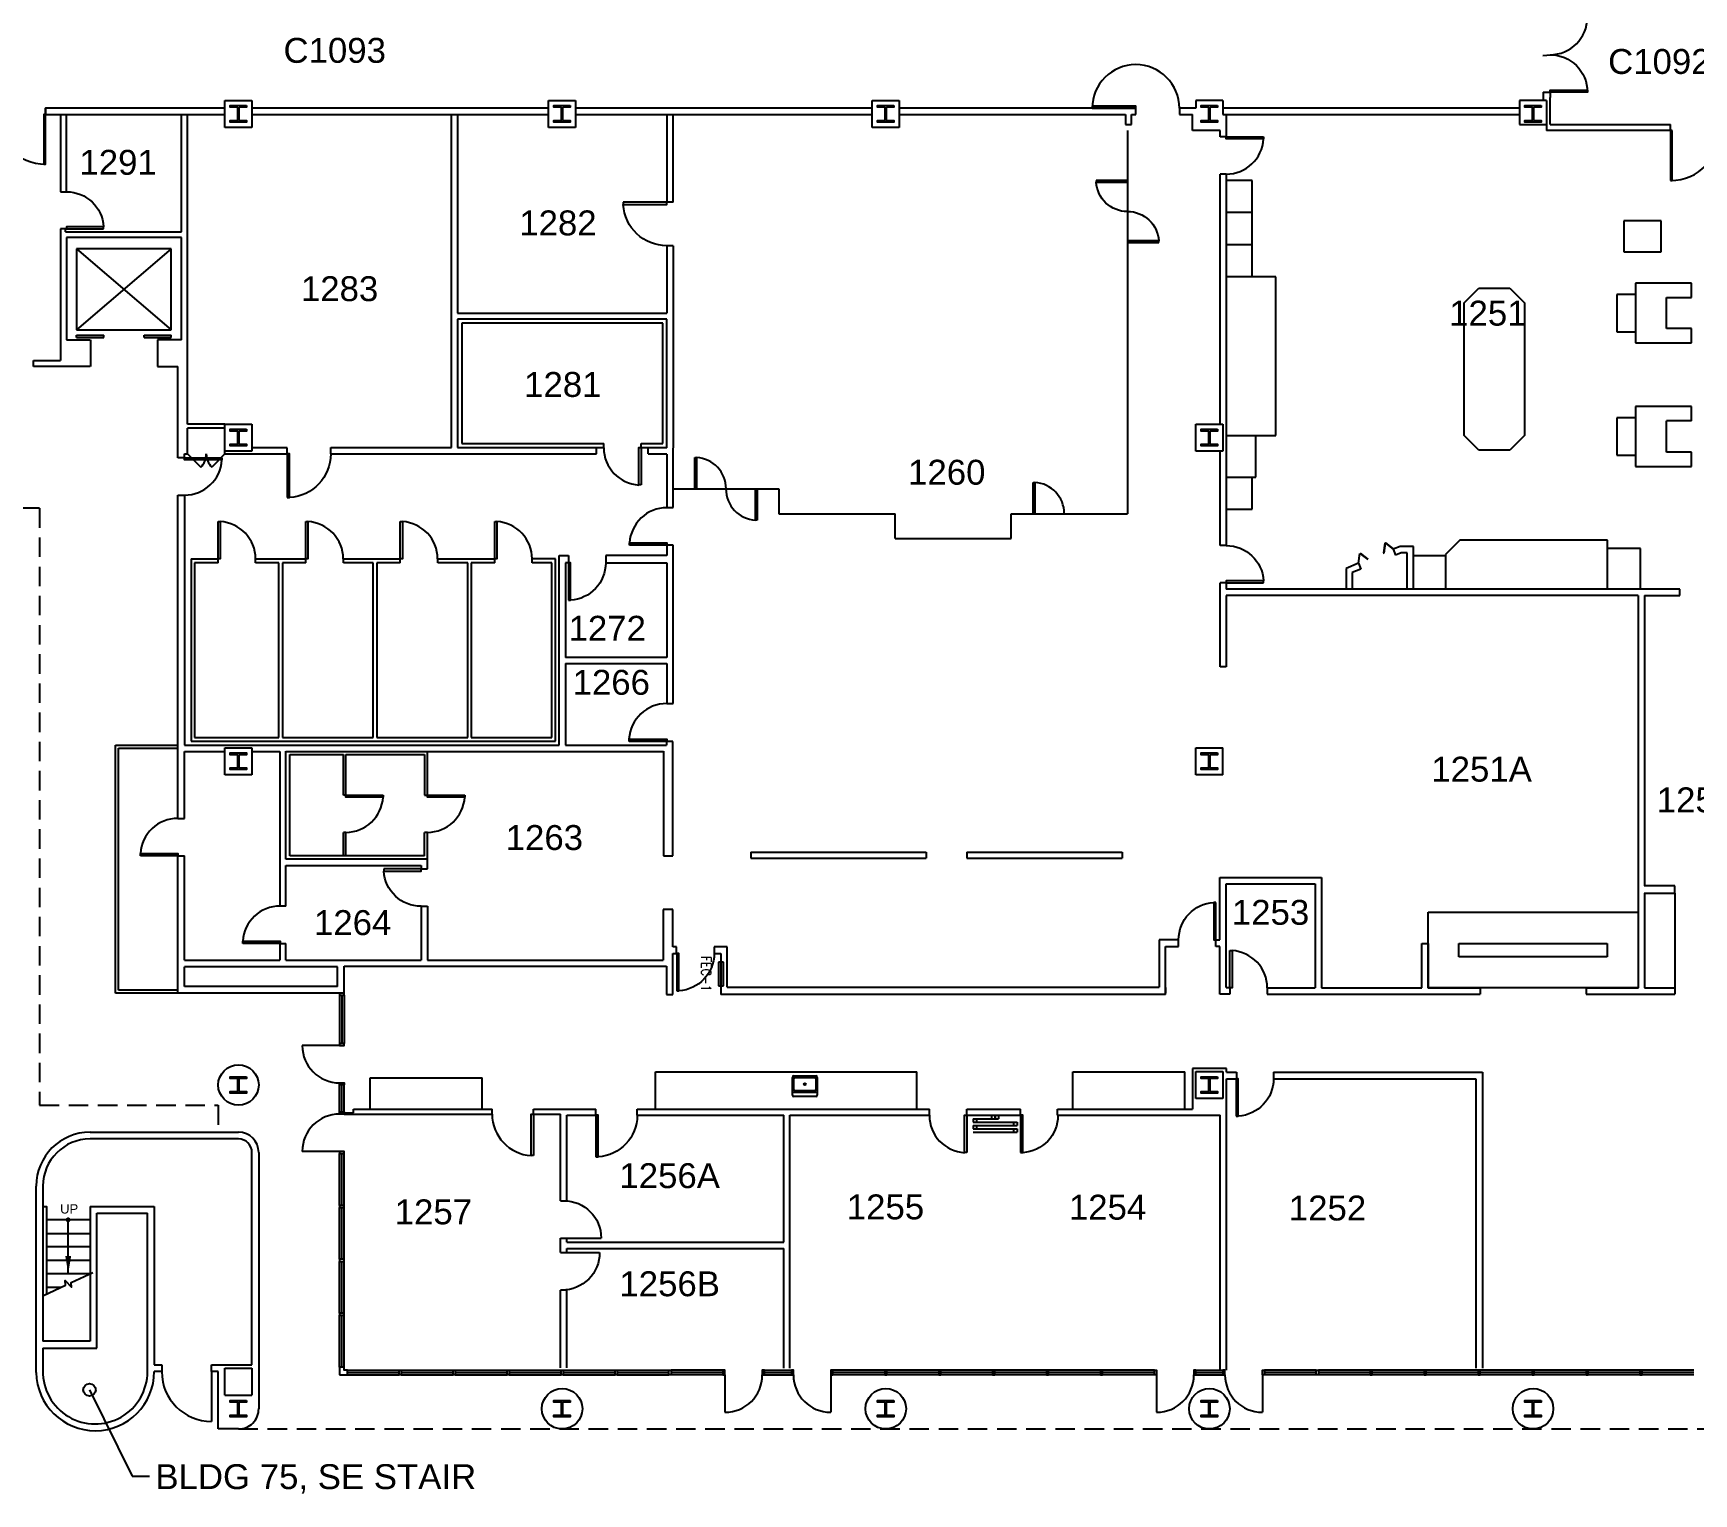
# Model space of a CAD drawing. Header units: inches. Extents: x 283 to 7662, y 1515 to 4754.
# Drawn here: x 4461 to 6062, y 1650 to 3058 of the extents above; entities that cross this region are included whole.
import ezdxf
from ezdxf.enums import TextEntityAlignment as Align

# ---------------------------------------------------------------- set-up
doc = ezdxf.new("R2010")
doc.units = ezdxf.units.IN
doc.header["$LTSCALE"] = 150
doc.header["$MEASUREMENT"] = 0
doc.linetypes.add('HIDDEN2', pattern=[0.1875, 0.125, -0.0625])
doc.layers.get('0').update_dxf_attribs({"linetype": 'CONTINUOUS'})
for name, color, linetype in [('A-ANNO-TEXT', 4, 'CONTINUOUS'), ('A-ANNO-TEXT-STAIR', 4, 'CONTINUOUS'), ('A-COLS', 5, 'CONTINUOUS'), ('A-DOOR', 2, 'CONTINUOUS'), ('A-FLOR-CASE', 3, 'CONTINUOUS'), ('A-FLOR-EVTR', 2, 'CONTINUOUS'), ('A-FLOR-HRAL', 1, 'CONTINUOUS'), ('A-FLOR-PFIX', 2, 'CONTINUOUS'), ('A-FLOR-STRS', 2, 'CONTINUOUS'), ('A-GLAZ', 2, 'CONTINUOUS'), ('A-GLAZ-SILL', 1, 'CONTINUOUS'), ('A-ROOF-OTLN', 2, 'HIDDEN2'), ('A-WALL-FULL', 6, 'CONTINUOUS'), ('A-WALL-SHED', 6, 'CONTINUOUS'), ('X-EQPM', 2, 'CONTINUOUS'), ('X-EQPM-PROT', 2, 'CONTINUOUS')]:
    doc.layers.add(name, color=color, linetype=linetype)
doc.styles.add('ARIAL', font='arial.ttf')
doc.styles.add('AT', font='ARCHTITL.shx', dxfattribs={"width": 0.9})
doc.styles.add('ROMANS', font='romans')
doc.styles.get("Standard").update_dxf_attribs({"font": 'SIMPLEX.shx', "height": 9})
doc.dimstyles.new('DIM-96', dxfattribs={"dimscale": 96, "dimtxt": 0.18, "dimasz": 0.18, "dimexe": 0.18, "dimexo": 0.0625, "dimgap": 0.09, "dimtad": 0, "dimtih": 1, "dimtoh": 1, "dimdec": 4, "dimzin": 0, "dimdsep": 46, "dimlunit": 4, "dimtxsty": 'Standard', "dimcen": 0.09, "dimadec": 0, "dimazin": 0, "dimtfac": 1, "dimtdec": 4, "dimtofl": 0, "dimtmove": 2, "dimatfit": 3, "dimfxl": 0, "dimtolj": 1, "dimtzin": 0, "dimarcsym": 0})
doc.dimstyles.new('DIM1-4', dxfattribs={"dimscale": 48, "dimtxt": 0.09375, "dimasz": 0.125, "dimexe": 0.125, "dimexo": 0.09375, "dimgap": 0, "dimtad": 1, "dimdec": 6, "dimzin": 7, "dimdsep": 46, "dimlunit": 4, "dimtxsty": 'AT', "dimblk": 'TICK', "dimblk1": 'ARROW', "dimblk2": 'ARROW', "dimsah": 1, "dimcen": 2.25, "dimdle": 1.5, "dimadec": 0, "dimazin": 0, "dimtfac": 1, "dimtdec": 6, "dimtix": 1, "dimtofl": 0, "dimtmove": 2, "dimatfit": 3, "dimldrblk": 'ARROW', "dimfxl": 0, "dimtolj": 1, "dimtzin": 3, "dimarcsym": 0})

# ---------------------------------------------------------------- blocks, each defined once
blk = doc.blocks.new('win-6mod')
at = {"layer": 'A-GLAZ'}
for p, q in [((-260, -2.25), (-310, -2.25)), ((-208, -2.25), (-258, -2.25)), ((-156, -2.25), (-206, -2.25)), ((-104, -2.25), (-154, -2.25)), ((-52, -2.25), (-102, -2.25)), ((0, -2.25), (-50, -2.25))]:
    blk.add_line(p, q, dxfattribs=at)
for points in [[(-310, -4.5), (-312, -4.5), (-312, 0), (-310, 0)], [(-258, -4.5), (-260, -4.5), (-260, 0), (-258, 0)], [(-206, -4.5), (-208, -4.5), (-208, 0), (-206, 0)], [(-154, -4.5), (-156, -4.5), (-156, 0), (-154, 0)], [(-102, -4.5), (-104, -4.5), (-104, 0), (-102, 0)], [(-50, -4.5), (-52, -4.5), (-52, 0), (-50, 0)]]:
    blk.add_lwpolyline(points, close=True, dxfattribs=at)
at = {"layer": 'A-GLAZ-SILL'}
for p, q in [((-260, 0), (-310, 0)), ((-208, 0), (-258, 0)), ((-156, 0), (-206, 0)), ((-104, 0), (-154, 0)), ((-52, 0), (-102, 0)), ((0, 0), (-50, 0)), ((-260, -4.5), (-310, -4.5)), ((-208, -4.5), (-258, -4.5)), ((-156, -4.5), (-206, -4.5)), ((-104, -4.5), (-154, -4.5)), ((-52, -4.5), (-102, -4.5)), ((0, -4.5), (-50, -4.5))]:
    blk.add_line(p, q, dxfattribs=at)
blk = doc.blocks.new('dr-30')
blk.add_lwpolyline([(0, 30.1), (1.6, 30.1), (1.6, 0), (0, 0)], close=True)
blk.add_arc((-0.1, 0), 30.2, 0.0689, 86.658)
blk = doc.blocks.new('24 SGLE SINK')
blk.add_line((-12.00001, -3.999996), (12, -3.999996))
for points in [[(-10.5, 0), (10.5, 0)], [(-12.00001, -18.499996), (-12.00001, -1.5)], [(-10.5, -17.499996), (-10.5, -6.499996)], [(-9.5, -5.499996), (9.5, -5.499996)], [(10.5, -6.499996), (10.5, -17.499996)], [(12, -1.5), (12, -18.499996)], [(10.5, -19.999996), (-10.5, -19.999996)], [(9.5, -18.499996), (-9.5, -18.499996)]]:
    blk.add_lwpolyline(points)
for radius in [1, 0.5]:
    blk.add_circle((0, -11.999996), radius)
for centre, radius, start, end in [((-10.5, -1.5), 1.5, 90, 180), ((10.5, -1.5), 1.5, 0, 90), ((-9.5, -6.499996), 1, 90, 180), ((9.5, -6.499996), 1, 0, 90), ((-10.5, -18.499996), 1.5, 180, 270), ((-9.5, -17.499996), 1, 180, 270), ((9.5, -17.499996), 1, 270, 0), ((10.5, -18.499996), 1.5, 270, 0)]:
    blk.add_arc(centre, radius, start, end)
blk = doc.blocks.new('3DOOR')
blk.add_lwpolyline([(0, 36), (2, 36), (2, 0), (0, 0)], close=True)
blk.add_arc((-0.1, 0), 36.1, 0.0689, 86.658)
blk = doc.blocks.new('TRA_FIRE_EXT_CAB')
blk.add_hatch(color=256).paths.add_polyline_path([(-0.25, -1.19), (0.25, -1.19), (0.25, 1.19), (-0.25, 1.19)])
for p, q in [((-0.25, 1.19), (-0.25, -1.19)), ((0.25, 1.19), (-0.25, 1.19)), ((0.25, -1.19), (0.25, 1.19)), ((-0.25, -1.19), (0.25, -1.19))]:
    blk.add_line(p, q)
at = {"color": 0, "linetype": 'ByBlock', "width": 0.8, "flags": 4}
blk.add_attdef('FIRE', text='', height=1, rotation=90, dxfattribs=at).set_placement((1.96, 0.01), align=Align.CENTER)
blk = doc.blocks.new('ARROW')
for p, q in [((0, 0), (-0.75, 0.13)), ((-0.75, 0.13), (-0.75, -0.13)), ((0, 0), (-0.75, 0.06)), ((0, 0), (-1.28, 0)), ((0, 0), (-0.75, -0.13)), ((0, 0), (-0.75, -0.06))]:
    blk.add_line(p, q)
blk = doc.blocks.new('TICK')
for p, q in [((0.99, 0), (-0.99, 0)), ((-0.22, -0.22), (0.22, 0.22))]:
    blk.add_line(p, q)

msp = doc.modelspace()

# ---------------------------------------------------------------- linework, layer by layer
at = {"layer": 'A-COLS'}
for p, q in [((4646, 2993), (4672, 2993)), ((4646, 2967), (4646, 2993)), ((4672, 2993), (4672, 2967)), ((4958, 2993), (4984, 2993)), ((4958, 2967), (4958, 2993)), ((4984, 2993), (4984, 2967)), ((5270, 2993), (5296, 2993)), ((5270, 2967), (5270, 2993)), ((5296, 2993), (5296, 2967)), ((5894, 2993), (5894, 2969.9)), ((5920, 2993), (5894, 2993)), ((5920, 2993), (5920, 2969.9)), ((4672, 2967), (4646, 2967)), ((4984, 2967), (4958, 2967)), ((5296, 2967), (5270, 2967)), ((5894, 2969.9), (5920, 2969.9)), ((4646, 2655), (4646, 2681)), ((4646, 2681), (4672, 2681)), ((4672, 2681), (4672, 2655)), ((5582, 2681), (5608, 2681)), ((5582, 2655), (5582, 2681)), ((5608, 2681), (5608, 2655)), ((4672, 2655), (4646, 2655)), ((5608, 2655), (5582, 2655)), ((4646, 2369), (4672, 2369)), ((4646, 2343), (4646, 2369)), ((4672, 2369), (4672, 2343)), ((5582, 2369), (5608, 2369)), ((5582, 2343), (5582, 2369)), ((5608, 2343), (5608, 2369)), ((4672, 2343), (4646, 2343)), ((5608, 2343), (5582, 2343)), ((5582, 2057), (5608, 2057)), ((5582, 2031), (5582, 2057)), ((5608, 2057), (5608, 2031)), ((5608, 2031), (5582, 2031)), ((4646, 1745), (4646, 1771)), ((4646, 1771), (4672, 1771)), ((4672, 1771), (4672, 1745)), ((4646, 1745), (4672, 1745))]:
    msp.add_line(p, q, dxfattribs=at)
for points in [[(4666.9, 2988), (4666.9, 2986.3), (4660.2, 2986.3, 0.414214), (4659.5, 2985.6), (4659.5, 2974.4, 0.414214), (4660.2, 2973.7), (4666.9, 2973.7), (4666.9, 2972), (4651.1, 2972), (4651.1, 2973.7), (4657.8, 2973.7, 0.414214), (4658.5, 2974.4), (4658.5, 2985.6, 0.414214), (4657.8, 2986.3), (4651.1, 2986.3), (4651.1, 2988)], [(4978.9, 2988), (4978.9, 2986.3), (4972.2, 2986.3, 0.414214), (4971.5, 2985.6), (4971.5, 2974.4, 0.414214), (4972.2, 2973.7), (4978.9, 2973.7), (4978.9, 2972), (4963.1, 2972), (4963.1, 2973.7), (4969.8, 2973.7, 0.414214), (4970.5, 2974.4), (4970.5, 2985.6, 0.414214), (4969.8, 2986.3), (4963.1, 2986.3), (4963.1, 2988)], [(5290.9, 2988), (5290.9, 2986.3), (5284.2, 2986.3, 0.414214), (5283.5, 2985.6), (5283.5, 2974.4, 0.414214), (5284.2, 2973.7), (5290.9, 2973.7), (5290.9, 2972), (5275.1, 2972), (5275.1, 2973.7), (5281.8, 2973.7, 0.414214), (5282.5, 2974.4), (5282.5, 2985.6, 0.414214), (5281.8, 2986.3), (5275.1, 2986.3), (5275.1, 2988)], [(5602.9, 2988), (5602.9, 2986.3), (5596.2, 2986.3, 0.414214), (5595.5, 2985.6), (5595.5, 2974.4, 0.414214), (5596.2, 2973.7), (5602.9, 2973.7), (5602.9, 2972), (5587.1, 2972), (5587.1, 2973.7), (5593.8, 2973.7, 0.414214), (5594.5, 2974.4), (5594.5, 2985.6, 0.414214), (5593.8, 2986.3), (5587.1, 2986.3), (5587.1, 2988)], [(5914.9, 2988), (5914.9, 2986.3), (5908.2, 2986.3, 0.414214), (5907.5, 2985.6), (5907.5, 2974.4, 0.414214), (5908.2, 2973.7), (5914.9, 2973.7), (5914.9, 2972), (5899.1, 2972), (5899.1, 2973.7), (5905.8, 2973.7, 0.414214), (5906.5, 2974.4), (5906.5, 2985.6, 0.414214), (5905.8, 2986.3), (5899.1, 2986.3), (5899.1, 2988)], [(4666.9, 2676), (4666.9, 2674.3), (4660.2, 2674.3, 0.414214), (4659.5, 2673.6), (4659.5, 2662.4, 0.414214), (4660.2, 2661.7), (4666.9, 2661.7), (4666.9, 2660), (4651.1, 2660), (4651.1, 2661.7), (4657.8, 2661.7, 0.414214), (4658.5, 2662.4), (4658.5, 2673.6, 0.414214), (4657.8, 2674.3), (4651.1, 2674.3), (4651.1, 2676)], [(5602.9, 2676), (5602.9, 2674.3), (5596.2, 2674.3, 0.414214), (5595.5, 2673.6), (5595.5, 2662.4, 0.414214), (5596.2, 2661.7), (5602.9, 2661.7), (5602.9, 2660), (5587.1, 2660), (5587.1, 2661.7), (5593.8, 2661.7, 0.414214), (5594.5, 2662.4), (5594.5, 2673.6, 0.414214), (5593.8, 2674.3), (5587.1, 2674.3), (5587.1, 2676)], [(5602.9, 2364), (5602.9, 2362.3), (5596.2, 2362.3, 0.414214), (5595.5, 2361.6), (5595.5, 2350.4, 0.414214), (5596.2, 2349.7), (5602.9, 2349.7), (5602.9, 2348), (5587.1, 2348), (5587.1, 2349.7), (5593.8, 2349.7, 0.414214), (5594.5, 2350.4), (5594.5, 2361.6, 0.414214), (5593.8, 2362.3), (5587.1, 2362.3), (5587.1, 2364)], [(4666.9, 2052), (4666.9, 2050.3), (4660.2, 2050.3, 0.414214), (4659.5, 2049.6), (4659.5, 2038.4, 0.414214), (4660.2, 2037.7), (4666.9, 2037.7), (4666.9, 2036), (4651.1, 2036), (4651.1, 2037.7), (4657.8, 2037.7, 0.414214), (4658.5, 2038.4), (4658.5, 2049.6, 0.414214), (4657.8, 2050.3), (4651.1, 2050.3), (4651.1, 2052)], [(5602.9, 2052), (5602.9, 2050.3), (5596.2, 2050.3, 0.414214), (5595.5, 2049.6), (5595.5, 2038.4, 0.414214), (5596.2, 2037.7), (5602.9, 2037.7), (5602.9, 2036), (5587.1, 2036), (5587.1, 2037.7), (5593.8, 2037.7, 0.414214), (5594.5, 2038.4), (5594.5, 2049.6, 0.414214), (5593.8, 2050.3), (5587.1, 2050.3), (5587.1, 2052)], [(4666.9, 1740), (4666.9, 1738.3), (4660.2, 1738.3, 0.414214), (4659.5, 1737.6), (4659.5, 1726.4, 0.414214), (4660.2, 1725.7), (4666.9, 1725.7), (4666.9, 1724), (4651.1, 1724), (4651.1, 1725.7), (4657.8, 1725.7, 0.414214), (4658.5, 1726.4), (4658.5, 1737.6, 0.414214), (4657.8, 1738.3), (4651.1, 1738.3), (4651.1, 1740)], [(4978.9, 1740), (4978.9, 1738.3), (4972.2, 1738.3, 0.414214), (4971.5, 1737.6), (4971.5, 1726.4, 0.414214), (4972.2, 1725.7), (4978.9, 1725.7), (4978.9, 1724), (4963.1, 1724), (4963.1, 1725.7), (4969.8, 1725.7, 0.414214), (4970.5, 1726.4), (4970.5, 1737.6, 0.414214), (4969.8, 1738.3), (4963.1, 1738.3), (4963.1, 1740)], [(5290.9, 1740), (5290.9, 1738.3), (5284.2, 1738.3, 0.414214), (5283.5, 1737.6), (5283.5, 1726.4, 0.414214), (5284.2, 1725.7), (5290.9, 1725.7), (5290.9, 1724), (5275.1, 1724), (5275.1, 1725.7), (5281.8, 1725.7, 0.414214), (5282.5, 1726.4), (5282.5, 1737.6, 0.414214), (5281.8, 1738.3), (5275.1, 1738.3), (5275.1, 1740)], [(5602.9, 1740), (5602.9, 1738.3), (5596.2, 1738.3, 0.414214), (5595.5, 1737.6), (5595.5, 1726.4, 0.414214), (5596.2, 1725.7), (5602.9, 1725.7), (5602.9, 1724), (5587.1, 1724), (5587.1, 1725.7), (5593.8, 1725.7, 0.414214), (5594.5, 1726.4), (5594.5, 1737.6, 0.414214), (5593.8, 1738.3), (5587.1, 1738.3), (5587.1, 1740)], [(5914.9, 1740), (5914.9, 1738.3), (5908.2, 1738.3, 0.414214), (5907.5, 1737.6), (5907.5, 1726.4, 0.414214), (5908.2, 1725.7), (5914.9, 1725.7), (5914.9, 1724), (5899.1, 1724), (5899.1, 1725.7), (5905.8, 1725.7, 0.414214), (5906.5, 1726.4), (5906.5, 1737.6, 0.414214), (5905.8, 1738.3), (5899.1, 1738.3), (5899.1, 1740)]]:
    msp.add_lwpolyline(points, format="xyb", close=True, dxfattribs=at)
for points in [[(4657.8, 2362.3), (4651.1, 2362.3), (4651.1, 2364), (4666.9, 2364), (4666.9, 2362.3), (4660.2, 2362.3, 0.414214), (4659.5, 2361.6), (4659.5, 2350.4, 0.414214), (4660.2, 2349.7), (4666.9, 2349.7), (4666.9, 2348), (4651.1, 2348), (4651.1, 2349.7), (4657.8, 2349.7, 0.414214), (4658.5, 2350.4), (4658.5, 2361.6)], [(4658.5, 2361.6, 0.414214), (4657.8, 2362.3)]]:
    msp.add_lwpolyline(points, format="xyb", dxfattribs=at)
for centre in [(4659, 2044), (4971, 1732), (5283, 1732), (5595, 1732), (5907, 1732)]:
    msp.add_circle(centre, 19.5, dxfattribs=at)
at = {"layer": 'A-DOOR'}
for p, q in [((5916.5, 3036.4), (5924, 3036.8)), ((6039.6, 2963.9), (6039.6, 2915.9)), ((6041, 2963.9), (6039.6, 2963.9)), ((6041, 2915.9), (6041, 2963.9)), ((6039.6, 2915.9), (6041, 2915.9)), ((4503, 2766.7), (4529.1, 2766.7)), ((4503, 2764.4), (4503, 2766.7)), ((4503, 2764.4), (4529.1, 2764.4)), ((4529.1, 2764.4), (4529.1, 2766.7)), ((4568, 2764.4), (4568, 2766.7)), ((4568, 2766.7), (4594, 2766.7)), ((4568, 2764.4), (4594, 2764.4)), ((4594, 2764.4), (4594, 2766.7)), ((4610, 2652.3), (4622.7, 2639.6)), ((4646, 2652.3), (4633.3, 2639.6)), ((5764.1, 2566.3), (5762.8, 2556.8)), ((5763.3, 2556.7), (5764.6, 2566.2)), ((5764.6, 2566.2), (5764.1, 2566.3)), ((5765, 2566.6), (5764.6, 2566.2)), ((5764.6, 2566.2), (5772.2, 2560.3)), ((5772.5, 2560.7), (5765, 2566.6)), ((5739.6, 2556.4), (5738.3, 2546.9)), ((5738.3, 2546.9), (5738.8, 2546.8)), ((5738.8, 2546.8), (5740.1, 2556.3)), ((5740.1, 2556.3), (5747.7, 2550.4)), ((5748, 2550.8), (5740.5, 2556.7)), ((5762.8, 2556.8), (5763.3, 2556.7)), ((5772.2, 2560.3), (5772.5, 2560.7)), ((4756.5, 2082), (4720.5, 2082)), ((5367.2, 2011.5), (5391.6, 2011.5)), ((5367.2, 2011.5), (5367.2, 2008.3)), ((5367.2, 2008.3), (5409.6, 2008.3)), ((5367.2, 2005), (5409.6, 2005)), ((5367.2, 2005), (5367.2, 2001.8)), ((5367.2, 2001.8), (5409.6, 2001.8)), ((5370.6, 2011.5), (5370.6, 2008.3)), ((5370.6, 2005), (5370.6, 2001.8)), ((5385, 2014.8), (5385, 2011.5)), ((5388, 2014.8), (5388, 2011.5)), ((5388.6, 2014.8), (5388.6, 2011.5)), ((5391.6, 2014.8), (5391.6, 2011.5)), ((5406.2, 2008.3), (5406.2, 2005)), ((5406.2, 2001.8), (5406.2, 1998.5)), ((5409.6, 2008.3), (5409.6, 2005)), ((5409.6, 2001.8), (5409.6, 1998.5)), ((5367.2, 1998.5), (5409.6, 1998.5)), ((4756.5, 1980), (4720.5, 1980)), ((4972.6, 1896.4), (5008.6, 1896.4)), ((4971.1, 1882.4), (5007.1, 1882.4)), ((4633, 1767.7), (4633, 1719.8)), ((5128, 1764.5), (5128, 1728.5)), ((5230, 1764.5), (5230, 1728.5)), ((5544, 1764.5), (5544, 1728.5)), ((5646, 1764.5), (5646, 1728.5))]:
    msp.add_line(p, q, dxfattribs=at)
for points in [[(5923.3, 3001), (5923.3, 3002.8), (5959.3, 3002.8), (5959.3, 3001)], [(4473, 2979.5), (4471.3, 2979.5), (4471.3, 2931.5), (4473, 2931.5)], [(4473, 2985.5), (4473, 2985.5), (4473, 2979.5), (4473, 2979.5)], [(5524, 2985.5), (5524, 2987.3), (5482, 2987.3), (5482, 2985.5)]]:
    msp.add_lwpolyline(points, close=True, dxfattribs=at)
for centre, radius, start, end in [((5923.3, 3073), 36, 270, 0), ((5524, 2985.5), 42, 0, 180), ((4473, 2979.5), 48, 180, 270), ((6039.6, 2963.9), 48, 270, 0), ((4609.9, 2652.3), 18.1, 315.1663, 0.0701), ((4646.1, 2652.3), 18.1, 179.9299, 224.8337), ((4756.5, 2082), 36, 180, 270), ((4756.5, 1980), 36, 90, 180), ((5128, 1764.5), 36, 270, 0), ((5230, 1764.5), 36, 180, 270), ((5544, 1764.5), 36, 270, 0), ((5646, 1764.5), 36, 180, 270)]:
    msp.add_arc(centre, radius, start, end, dxfattribs=at)
at = {"layer": 'A-DOOR', "extrusion": (0, 0, -1)}
msp.add_arc((-5923.3, 3001), 36, 90, 180, dxfattribs=at)
for centre, start_param, end_param in [((4972.6, 1896.4), 0.785398, 2.356194), ((4971.1, 1882.4), 2.356194, 3.926991)]:
    msp.add_ellipse(centre, major_axis=(-25.5, 25.5), ratio=1, start_param=start_param, end_param=end_param, dxfattribs=at)
at = {"layer": 'A-DOOR'}
msp.add_ellipse((4633, 1767.7), major_axis=(-33.9, 33.9), ratio=1, start_param=0.785398, end_param=2.356194, dxfattribs=at)
at = {"layer": 'A-FLOR-CASE'}
for p, q in [((5636.1, 2915.9), (5611.1, 2915.9)), ((5636.1, 2822.9), (5636.1, 2915.9)), ((5636.1, 2884.9), (5611.1, 2884.9)), ((6030.6, 2876.9), (5994.6, 2876.9)), ((5994.6, 2876.9), (5994.6, 2846.9)), ((6030.6, 2846.9), (6030.6, 2876.9)), ((5636.1, 2853.9), (5611.1, 2853.9)), ((5994.6, 2846.9), (6030.6, 2846.9)), ((5659.1, 2822.9), (5611.1, 2822.9)), ((5659.1, 2669.9), (5659.1, 2822.9)), ((5840.7, 2797.9), (5854.6, 2811.9)), ((5854.6, 2811.9), (5884.6, 2811.9)), ((5884.6, 2811.9), (5898.6, 2798)), ((5987.6, 2805.9), (5987.6, 2769.9)), ((6005.6, 2805.9), (5987.6, 2805.9)), ((6059.6, 2816.9), (6005.6, 2816.9)), ((6005.6, 2816.9), (6005.6, 2759.2)), ((6035.6, 2773), (6035.7, 2803)), ((6035.7, 2803), (6059.6, 2803)), ((6059.6, 2803), (6059.6, 2816.9)), ((5840.7, 2669.9), (5840.7, 2797.9)), ((5898.6, 2798), (5898.6, 2670)), ((5987.6, 2769.9), (6005.6, 2769.9)), ((6059.6, 2773), (6035.6, 2773)), ((6059.6, 2759.2), (6059.6, 2773)), ((6005.6, 2759.2), (6059.6, 2759.2)), ((6059.6, 2697.9), (6005.6, 2697.9)), ((6005.6, 2697.9), (6005.6, 2640.2)), ((6059.6, 2684), (6059.6, 2697.9)), ((5987.6, 2686.9), (5987.6, 2650.9)), ((6005.6, 2686.9), (5987.6, 2686.9)), ((6035.6, 2654), (6035.7, 2684)), ((6059.6, 2684), (6035.7, 2684)), ((5611.1, 2669.9), (5659.1, 2669.9)), ((5639.6, 2629.9), (5639.6, 2669.9)), ((5854.6, 2656), (5840.7, 2669.9)), ((5898.6, 2670), (5884.6, 2656)), ((5884.6, 2656), (5854.6, 2656)), ((5987.6, 2650.9), (6005.6, 2650.9)), ((6059.6, 2654), (6035.6, 2654)), ((6059.6, 2640.2), (6059.6, 2654)), ((5611.1, 2629.9), (5639.6, 2629.9)), ((5636.1, 2598.9), (5636.1, 2629.9)), ((6005.6, 2640.2), (6059.6, 2640.2)), ((5611.1, 2598.9), (5636.1, 2598.9)), ((5836.5, 2569.2), (5822.6, 2555.3)), ((5978.6, 2569.2), (5836.5, 2569.2)), ((5978.6, 2522.3), (5978.6, 2569.2)), ((5822.6, 2553.9), (5791.6, 2553.9)), ((5822.6, 2555.3), (5822.6, 2522.3)), ((6010.6, 2561.2), (5978.6, 2561.2)), ((6010.6, 2521.9), (6010.6, 2561.2)), ((6043.5, 2228.9), (6043.5, 2137.5)), ((4786, 2020.8), (4786, 2050.8)), ((4786, 2050.8), (4894, 2050.8)), ((4894, 2020.8), (4894, 2050.8)), ((5061, 2020.8), (5061, 2056.8)), ((5061, 2056.8), (5313, 2056.8)), ((5313, 2020.8), (5313, 2056.8)), ((5463.3, 2056.8), (5571.3, 2056.8)), ((5463.3, 2020.8), (5463.3, 2056.8)), ((5571.3, 2020.8), (5571.3, 2056.8))]:
    msp.add_line(p, q, dxfattribs=at)
at = {"layer": 'A-FLOR-EVTR'}
for p, q in [((4503, 2850), (4503, 2772)), ((4594, 2850), (4503, 2850)), ((4503, 2850), (4594, 2772)), ((4594, 2850), (4503, 2772)), ((4594, 2772), (4594, 2850)), ((4503, 2772), (4594, 2772))]:
    msp.add_line(p, q, dxfattribs=at)
at = {"layer": 'A-FLOR-HRAL'}
msp.add_lwpolyline([(4470.5, 1927), (4473.8, 1927), (4473.8, 1842.5)], dxfattribs=at)
at = {"layer": 'A-FLOR-STRS'}
for p, q in [((4516, 1914), (4473.8, 1914)), ((4473.8, 1901), (4516, 1901)), ((4516, 1888), (4473.8, 1888)), ((4473.8, 1875), (4516, 1875)), ((4516, 1862), (4473.8, 1862)), ((4473.8, 1849), (4487.8, 1849))]:
    msp.add_line(p, q, dxfattribs=at)
msp.add_lwpolyline([(4471, 1841.2), (4492.2, 1851), (4491.8, 1855.4), (4498, 1849.1), (4497.6, 1853.5), (4518.7, 1863.3)], dxfattribs=at)
msp.add_circle((4494.9, 1914), 1.5, dxfattribs=at)
at = {"layer": 'A-GLAZ'}
for p, q in [((4758.8, 2130.5), (4758.8, 2084)), ((4758.8, 2018), (4758.8, 2044)), ((4758.8, 1928), (4758.8, 1978)), ((4758.8, 1876), (4758.8, 1926)), ((4758.8, 1824), (4758.8, 1874)), ((4758.8, 1772), (4758.8, 1822)), ((5126, 1766.8), (5076, 1766.8)), ((5166, 1766.8), (5192, 1766.8)), ((5582, 1766.8), (5608, 1766.8)), ((5698, 1766.8), (5648, 1766.8)), ((5750, 1766.8), (5700, 1766.8))]:
    msp.add_line(p, q, dxfattribs=at)
for points in [[(4756.5, 2132.5), (4756.5, 2130.5), (4761, 2130.5), (4761, 2132.5)], [(4756.5, 2084), (4756.5, 2082), (4761, 2082), (4761, 2084)], [(4756.5, 2044), (4756.5, 2046), (4761, 2046), (4761, 2044)], [(4756.5, 2016), (4756.5, 2018), (4761, 2018), (4761, 2016)], [(4761, 1978), (4761, 1980), (4756.5, 1980), (4756.5, 1978)], [(4761, 1926), (4761, 1928), (4756.5, 1928), (4756.5, 1926)], [(4761, 1874), (4761, 1876), (4756.5, 1876), (4756.5, 1874)], [(4761, 1822), (4761, 1824), (4756.5, 1824), (4756.5, 1822)], [(4756.5, 1764.5), (4764, 1764.5), (4764, 1769), (4761, 1769), (4761, 1772), (4756.5, 1772)], [(5126, 1764.5), (5128, 1764.5), (5128, 1769), (5126, 1769)], [(5164, 1764.5), (5166, 1764.5), (5166, 1769), (5164, 1769)], [(5192, 1764.5), (5194, 1764.5), (5194, 1769), (5192, 1769)], [(5544, 1764.5), (5542, 1764.5), (5542, 1769), (5544, 1769)], [(5580, 1764.5), (5582, 1764.5), (5582, 1769), (5580, 1769)], [(5608, 1764.5), (5610, 1764.5), (5610, 1769), (5608, 1769)], [(5648, 1764.5), (5646, 1764.5), (5646, 1769), (5648, 1769)], [(5700, 1764.5), (5698, 1764.5), (5698, 1769), (5700, 1769)]]:
    msp.add_lwpolyline(points, close=True, dxfattribs=at)
at = {"layer": 'A-GLAZ-SILL'}
for p, q in [((4756.5, 2130.5), (4756.5, 2084)), ((4761, 2130.5), (4761, 2084)), ((4756.5, 2018), (4756.5, 2044)), ((4761, 2018), (4761, 2044)), ((4756.5, 1928), (4756.5, 1978)), ((4761, 1928), (4761, 1978)), ((4756.5, 1876), (4756.5, 1926)), ((4761, 1876), (4761, 1926)), ((4756.5, 1824), (4756.5, 1874)), ((4761, 1824), (4761, 1874)), ((4756.5, 1772), (4756.5, 1822)), ((4761, 1772), (4761, 1822)), ((5126, 1769), (5076, 1769)), ((5126, 1764.5), (5076, 1764.5)), ((5166, 1769), (5192, 1769)), ((5166, 1764.5), (5192, 1764.5)), ((5582, 1769), (5608, 1769)), ((5582, 1764.5), (5608, 1764.5)), ((5698, 1769), (5648, 1769)), ((5698, 1764.5), (5648, 1764.5)), ((5750, 1769), (5700, 1769)), ((5750, 1764.5), (5700, 1764.5))]:
    msp.add_line(p, q, dxfattribs=at)
at = {"layer": 'A-ROOF-OTLN'}
for p, q in [((4467.3, 2599.8), (3706.8, 2599.8)), ((4467.3, 2599.8), (4467.3, 2024.5)), ((4467.3, 2024.5), (4639.5, 2024.5)), ((4639.5, 2024.5), (4639.5, 1998.5)), ((4659, 1712.5), (7467, 1712.5))]:
    msp.add_line(p, q, dxfattribs=at)
at = {"layer": 'A-WALL-FULL'}
for p, q in [((5916.6, 3001), (5916.6, 2993)), ((5916.6, 3001), (5923.3, 3001)), ((5923.3, 3001), (5923.3, 2995.8)), ((5923.5, 2969.9), (5923.5, 2995.8)), ((4473, 2985.5), (4473, 2979.5)), ((4646, 2985.5), (4473, 2985.5)), ((4473, 2979.5), (4646, 2979.5)), ((4487.3, 2979.5), (4487.3, 2904.9)), ((4493.3, 2904.9), (4493.3, 2979.5)), ((4604, 2866.4), (4604, 2979.5)), ((4610, 2681), (4610, 2979.5)), ((4958, 2985.5), (4672, 2985.5)), ((4672, 2979.5), (4958, 2979.5)), ((4864.3, 2658.3), (4864.3, 2979.5)), ((4870.3, 2979.5), (4870.3, 2787.9)), ((5270, 2985.5), (4984, 2985.5)), ((4984, 2979.5), (5270, 2979.5)), ((5072, 2979.5), (5072, 2894.9)), ((5078, 2894.9), (5078, 2979.5)), ((5524, 2985.5), (5296, 2985.5)), ((5296, 2979.5), (5514, 2979.5)), ((5514, 2979.5), (5514, 2969.9)), ((5520, 2979.5), (5524, 2979.5)), ((5520, 2969.9), (5520, 2979.5)), ((5524, 2979.5), (5524, 2985.5)), ((5566.1, 2985.5), (5566.1, 2979.5)), ((5582, 2985.5), (5566.1, 2985.5)), ((5566.1, 2979.5), (5578.7, 2979.5)), ((5578.7, 2963.9), (5578.7, 2979.5)), ((5582, 2993), (5582, 2985.5)), ((5608, 2993), (5582, 2993)), ((5608, 2993), (5608, 2979.5)), ((5894, 2985.5), (5608, 2985.5)), ((5608, 2979.5), (5894, 2979.5)), ((5611.1, 2979.5), (5611.1, 2957.9)), ((5514, 2969.9), (5520, 2969.9)), ((5605.2, 2963.9), (5578.7, 2963.9)), ((5605.2, 2957.9), (5605.2, 2963.9)), ((5920, 2969.9), (5920, 2963.9)), ((6039.6, 2963.9), (5920, 2963.9)), ((5923.5, 2969.9), (6039.6, 2969.9)), ((6039.6, 2963.9), (6039.6, 2969.9)), ((5611.1, 2957.9), (5605.2, 2957.9)), ((5605.2, 2681), (5605.2, 2921.9)), ((5611.1, 2921.9), (5605.2, 2921.9)), ((5611.1, 2921.9), (5611.1, 2563.9)), ((4487.3, 2904.9), (4493.3, 2904.9)), ((5078, 2894.9), (5072, 2894.9)), ((4492.3, 2869.2), (4487.3, 2869.2)), ((4487.3, 2869.2), (4487.3, 2742.2)), ((4492.3, 2866.4), (4492.3, 2869.2)), ((4492.3, 2866.4), (4604.2, 2866.4)), ((4493.3, 2860.7), (4493.3, 2762.2)), ((4604.2, 2860.7), (4493.3, 2860.7)), ((4604, 2762.2), (4604, 2860.7)), ((5078, 2852.9), (5072, 2852.9)), ((5072, 2852.9), (5072, 2787.9)), ((5078, 2852.9), (5078, 2658)), ((4870.3, 2787.9), (5072, 2787.9)), ((5072, 2782.2), (4870.3, 2782.2)), ((4870.3, 2782.2), (4870.3, 2658.3)), ((4874.3, 2778.2), (4874.3, 2662.3)), ((5068, 2778.2), (4874.3, 2778.2)), ((5068, 2662.3), (5068, 2778.2)), ((5072, 2658), (5072, 2782.2)), ((4493.3, 2762.2), (4516, 2762.2)), ((4516.3, 2762.2), (4516.3, 2736.5)), ((4581, 2762.2), (4581, 2736.5)), ((4604.2, 2762.2), (4581, 2762.2)), ((4461.4, 2736.5), (4461.4, 2742.2)), ((4461.4, 2742.2), (4487.3, 2742.2)), ((4516, 2736.5), (4461.4, 2736.5)), ((4581, 2736.5), (4600.5, 2736.5)), ((4600.5, 2648.5), (4600.5, 2736.5)), ((4646, 2681), (4610, 2681)), ((4610, 2652.3), (4610, 2677)), ((4646, 2677), (4610, 2677)), ((4706, 2658), (4672, 2658)), ((4706, 2652.3), (4706, 2658)), ((4748, 2658.3), (4864.3, 2658.3)), ((4748, 2652.3), (4748, 2658.3)), ((4870.3, 2658.3), (5011.1, 2658.3)), ((4874.3, 2662.3), (5011.1, 2662.3)), ((5004, 2652.3), (5004, 2658.3)), ((5011.1, 2658.3), (5011.1, 2662.3)), ((5047.1, 2662.3), (5068, 2662.3)), ((5047.1, 2658.3), (5047.1, 2662.3)), ((5047.1, 2658.3), (5072, 2658.3)), ((5054, 2652.3), (5054, 2658.3)), ((5078, 2600.6), (5078, 2657.7)), ((4607, 2648.5), (4600.5, 2648.5)), ((4607, 2652.3), (4610, 2652.3)), ((4607, 2648.5), (4607, 2652.3)), ((4646, 2652.3), (4646, 2655)), ((4646, 2652.3), (4706, 2652.3)), ((4748, 2652.3), (5004, 2652.3)), ((5054, 2652.3), (5072, 2652.3)), ((5072, 2652), (5072, 2600.6)), ((5605.2, 2563.9), (5605.2, 2655)), ((4600.5, 2612.5), (4607, 2612.5)), ((4600.5, 2301), (4600.5, 2612.5)), ((4607, 2612.5), (4607, 2371.5)), ((5072, 2600.6), (5078, 2600.6)), ((5072, 2564.4), (5072, 2554.4)), ((5078, 2564.4), (5072, 2564.4)), ((5078, 2411.7), (5078, 2564.4)), ((5611.1, 2563.9), (5605.2, 2563.9)), ((5778.7, 2562.9), (5772.2, 2560.3)), ((5791.6, 2562.9), (5778.7, 2562.9)), ((5791.6, 2521.9), (5791.6, 2562.9)), ((4968.1, 2554.4), (4977.1, 2554.4)), ((4968.1, 2371.5), (4968.1, 2554.4)), ((4974.1, 2547.3), (4974.1, 2456)), ((4977.1, 2547.3), (4974.1, 2547.3)), ((4977.1, 2554.4), (4977.1, 2547.3)), ((5013, 2554.4), (5013, 2547.3)), ((5072, 2554.4), (5013, 2554.4)), ((5013, 2547.3), (5072, 2547.3)), ((5072, 2547.3), (5072, 2456)), ((5738.8, 2546.8), (5726.7, 2541.9)), ((5738.8, 2546.8), (5741, 2541.2)), ((5772.2, 2560.3), (5774.4, 2554.7)), ((5779.9, 2556.9), (5774.4, 2554.7)), ((5785.6, 2556.9), (5779.9, 2556.9)), ((5785.6, 2521.9), (5785.6, 2556.9)), ((5726.7, 2541.9), (5726.7, 2521.9)), ((5741, 2541.2), (5732.7, 2537.9)), ((5732.7, 2537.9), (5732.7, 2521.9)), ((5605.2, 2447), (5605.2, 2527.9)), ((5611.1, 2527.9), (5605.2, 2527.9)), ((5611.1, 2527.9), (5611.1, 2521.9)), ((6048.6, 2521.9), (5611.1, 2521.9)), ((5611.1, 2515.9), (5611.1, 2447)), ((6008.3, 2515.9), (5611.1, 2515.9)), ((6008.3, 2515.9), (6008.3, 2137.5)), ((6014.3, 2515.9), (6014.3, 2236)), ((6014.3, 2515.9), (6048.6, 2515.9)), ((6048.6, 2515.9), (6048.6, 2521.9)), ((5072, 2456), (4974.1, 2456)), ((4974.1, 2450.3), (5072, 2450.3)), ((4974.1, 2450.3), (4974.1, 2371.5)), ((5072, 2450.3), (5072, 2411.7)), ((5611.1, 2447), (5605.2, 2447)), ((5072, 2411.7), (5078, 2411.7)), ((4607, 2371.5), (4968.1, 2371.5)), ((4974.1, 2371.5), (5071.7, 2371.5)), ((5071.7, 2375.2), (5071.7, 2371.5)), ((5077.7, 2375.2), (5071.7, 2375.2)), ((5077.7, 2265), (5077.7, 2375.2)), ((4607, 2365.5), (4646, 2365.5)), ((4607, 2301), (4607, 2365.5)), ((4672, 2365.5), (4698.8, 2365.5)), ((4698.8, 2365.5), (4698.8, 2216.5)), ((4704.8, 2261.8), (4704.8, 2365.6)), ((4704.8, 2365.5), (5068.7, 2365.5)), ((4708.4, 2362.5), (4760.4, 2362.5)), ((4708.4, 2265), (4708.4, 2362.5)), ((4760.4, 2323.5), (4760.4, 2362.5)), ((4762.4, 2323.5), (4762.4, 2362.5)), ((4762.4, 2362.5), (4838.4, 2362.5)), ((4838.4, 2362.5), (4838.4, 2323.5)), ((4841.1, 2323.5), (4841.1, 2365.5)), ((5068.7, 2365.6), (5068.7, 2265)), ((4762.4, 2323.5), (4760.4, 2323.5)), ((4838.4, 2323.5), (4841.1, 2323.5)), ((4600.5, 2301), (4607, 2301)), ((4760.4, 2265), (4760.4, 2287.5)), ((4762.4, 2287.5), (4760.4, 2287.5)), ((4762.4, 2265), (4762.4, 2287.5)), ((4838.4, 2265), (4838.4, 2287.5)), ((4841.1, 2287.5), (4838.4, 2287.5)), ((4841.1, 2252.2), (4841.1, 2287.5)), ((4600.5, 2132.5), (4600.5, 2265)), ((4601, 2265), (4607, 2265)), ((4607, 2164.4), (4607, 2265)), ((4841.1, 2261.8), (4704.8, 2261.8)), ((4838.4, 2265), (4708.4, 2265)), ((5068.7, 2265), (5077.7, 2265)), ((5153, 2268.5), (5322, 2268.5)), ((5153, 2268.5), (5153, 2262.5)), ((5153, 2262.5), (5322, 2262.5)), ((5322, 2268.5), (5322, 2262.5)), ((5361, 2268.5), (5361, 2262.5)), ((5361, 2268.5), (5511, 2268.5)), ((5361, 2262.5), (5511, 2262.5)), ((5511, 2268.5), (5511, 2262.5)), ((4704.8, 2216.5), (4704.8, 2255.4)), ((4704.8, 2255.4), (4835.1, 2255.4)), ((4835.1, 2255.4), (4835.1, 2252.2)), ((4835.1, 2252.2), (4841.1, 2252.2)), ((5605, 2244), (5703, 2244)), ((5605, 2184), (5605, 2244)), ((5703, 2244), (5703, 2137.5)), ((5611, 2138), (5611, 2238)), ((5611, 2238), (5697, 2238)), ((5697, 2238), (5697, 2137.5)), ((6043.5, 2236), (6014.1, 2236)), ((6014.1, 2228.9), (6043.5, 2228.9)), ((6014.3, 2228.9), (6014.3, 2137.5)), ((6043.5, 2228.9), (6043.5, 2236)), ((4704.8, 2216.5), (4698.8, 2216.5)), ((4835.1, 2216.2), (4841.1, 2216.2)), ((4835.1, 2216.2), (4835.1, 2164.4)), ((4841.1, 2216.2), (4841.1, 2164.4)), ((5068.5, 2213), (5068.5, 2164.4)), ((5077.7, 2213), (5068.5, 2213)), ((5077.7, 2177.2), (5077.7, 2213)), ((4698.8, 2180.5), (4698.8, 2164.4)), ((4698.8, 2180.5), (4704.8, 2180.5)), ((4704.8, 2164.4), (4704.8, 2180.5)), ((5081.4, 2177.2), (5077.7, 2177.2)), ((5081.4, 2170.8), (5081.4, 2177.2)), ((5117.6, 2177.2), (5117.6, 2170.8)), ((5130.1, 2177.2), (5117.6, 2177.2)), ((5130.1, 2138.3), (5130.1, 2177.2)), ((5546.6, 2184), (5546.6, 2138.3)), ((5565.3, 2184), (5546.6, 2184)), ((5552.6, 2177.6), (5565.3, 2177.6)), ((5552.6, 2131.2), (5552.6, 2177.6)), ((5565.3, 2177.6), (5565.3, 2184)), ((5601.3, 2184), (5605, 2184)), ((5601.3, 2177.6), (5601.3, 2184)), ((5605, 2177.6), (5601.3, 2177.6)), ((5605, 2131.5), (5605, 2177.6)), ((5799.9, 2180.5), (5805.7, 2180.5)), ((5799.9, 2137.5), (5799.9, 2180.5)), ((5805.7, 2180.5), (5805.7, 2137.5)), ((5835.5, 2167.5), (5835.5, 2180.5)), ((5835.5, 2180.5), (5978.5, 2180.5)), ((5978.5, 2180.5), (5978.5, 2167.5)), ((4607, 2164.4), (4698.8, 2164.4)), ((4704.8, 2164.4), (4835.1, 2164.4)), ((4841.1, 2164.4), (5068.5, 2164.4)), ((5077.7, 2170.8), (5081.4, 2170.8)), ((5077.7, 2131.3), (5077.7, 2170.8)), ((5117.6, 2170.8), (5124.1, 2170.8)), ((5124.1, 2170.8), (5124.1, 2131.2)), ((5978.5, 2167.5), (5835.5, 2167.5)), ((4754.6, 2158), (4607, 2158)), ((4607, 2138.9), (4607, 2158)), ((4754.6, 2138.9), (4754.6, 2158)), ((4761, 2158.4), (5071.7, 2158.4)), ((4761, 2132.5), (4761, 2158.4)), ((5071.7, 2158.4), (5071.7, 2131.3)), ((4761, 2132.5), (4600.5, 2132.5)), ((4754.6, 2138.9), (4607, 2138.9)), ((5071.7, 2131.3), (5077.7, 2131.3)), ((5552.6, 2131.2), (5124.1, 2131.2)), ((5130.1, 2138.3), (5546.6, 2138.3)), ((5552.6, 2138), (5552.6, 2132.5)), ((5614.8, 2131.5), (5605, 2131.5)), ((5611, 2138), (5614.8, 2138)), ((5614.8, 2138), (5614.8, 2131.5)), ((5650.8, 2137.5), (5697, 2137.5)), ((5650.8, 2137.5), (5650.8, 2131.5)), ((5650.8, 2131.5), (5856, 2131.5)), ((5703, 2137.5), (5799.9, 2137.5)), ((5805.7, 2137.5), (5856, 2137.5)), ((5856, 2137.5), (5856, 2131.5)), ((5958, 2137.5), (6008.3, 2137.5)), ((5958, 2137.5), (5958, 2131.5)), ((5958, 2131.5), (6043.5, 2131.5)), ((6014.3, 2137.5), (6043.5, 2137.5)), ((6043.5, 2137.5), (6043.5, 2131.5)), ((5578.8, 2060), (5578.8, 2020.8)), ((5611.5, 2060), (5578.8, 2060)), ((5611.5, 2056.5), (5611.5, 2060)), ((5611.5, 2056.5), (5621, 2056.5)), ((5611.5, 1769), (5611.5, 2050)), ((5611.5, 2050), (5621, 2050)), ((5621, 2056.5), (5621, 2050)), ((5656.8, 2056.5), (5858.2, 2056.5)), ((5656.8, 2056.5), (5656.8, 2050)), ((5656.8, 2050), (5851.7, 2050)), ((5851.7, 2050), (5851.7, 1771)), ((5858.2, 2056.5), (5858.2, 1771)), ((4761, 2017.3), (4770, 2017.3)), ((4770, 2020.8), (4903.5, 2020.8)), ((4770, 2017.3), (4770, 2020.8)), ((4903.5, 2016), (4903.5, 2020.8)), ((4943.5, 2020.8), (5003.5, 2020.8)), ((4943.5, 2016), (4943.5, 2020.8)), ((5003.5, 2014.8), (5003.5, 2020.8)), ((5043.5, 2014.8), (5043.5, 2020.8)), ((5043.5, 2020.8), (5325, 2020.8)), ((5325, 2014.8), (5325, 2020.8)), ((5361, 2014.8), (5361, 2020.8)), ((5361, 2020.8), (5413, 2020.8)), ((5413, 2014.8), (5413, 2020.8)), ((5448.6, 2014.8), (5448.6, 2020.8)), ((5448.6, 2020.8), (5578.8, 2020.8)), ((4761, 2016), (4903.5, 2016)), ((4943.5, 2016), (4969.4, 2016)), ((4969.4, 1932.5), (4969.4, 2016)), ((4975.4, 2014.8), (5003.5, 2014.8)), ((4975.4, 1932.5), (4975.4, 2014.8)), ((5043.5, 2014.8), (5184.6, 2014.8)), ((5184.6, 1892.4), (5184.6, 2014.8)), ((5190.6, 1771), (5190.6, 2014.8)), ((5190.6, 2014.8), (5325, 2014.8)), ((5361, 2014.8), (5413, 2014.8)), ((5448.6, 2014.8), (5605.5, 2014.8)), ((5605.5, 1769), (5605.5, 2014.8)), ((4516, 1998.5), (4659, 1998.5)), ((4659, 1992), (4516, 1992)), ((4672, 1774.2), (4672, 1979)), ((4678.5, 1979), (4678.5, 1732)), ((4464, 1766.9), (4464, 1946.5)), ((4470.5, 1946.5), (4470.5, 1797)), ((4516, 1927), (4577.7, 1927)), ((4516, 1927), (4516, 1797)), ((4577.7, 1927), (4577.7, 1774.2)), ((4969.4, 1932.5), (4975.8, 1932.5)), ((4522.5, 1790.5), (4522.5, 1920.5)), ((4522.5, 1920.5), (4571.2, 1920.5)), ((4571.2, 1767.7), (4571.2, 1920.5)), ((4969.4, 1896.4), (4975.4, 1896.4)), ((4969.4, 1882.4), (4969.4, 1896.4)), ((4975.4, 1892.4), (4975.4, 1896.4)), ((4975.4, 1892.4), (5184.6, 1892.4)), ((4969.4, 1882.4), (4975.4, 1882.4)), ((4975.4, 1886.4), (5184.6, 1886.4)), ((4975.4, 1882.4), (4975.4, 1886.4)), ((5184.6, 1771), (5184.6, 1886.4)), ((4969.4, 1771.3), (4969.4, 1846.3)), ((4975.4, 1846.3), (4969.4, 1846.3)), ((4975.4, 1771.3), (4975.4, 1846.3)), ((4516, 1797), (4470.5, 1797)), ((4470.5, 1790.5), (4522.5, 1790.5)), ((4470.5, 1790.5), (4470.5, 1768.6)), ((4577.7, 1774.2), (4585, 1774.2)), ((4585, 1767.7), (4577.7, 1767.7)), ((4585, 1774.2), (4585, 1767.7)), ((4633, 1767.7), (4633, 1774.2)), ((4633, 1774.2), (4672, 1774.2)), ((4639.5, 1767.7), (4633, 1767.7)), ((4639.5, 1712.5), (4639.5, 1767.7)), ((4659, 1712.5), (4639.5, 1712.5))]:
    msp.add_line(p, q, dxfattribs=at)
for centre, radius, start, end in [((4516, 1946.5), 52, 90, 180), ((4516, 1946.5), 45.5, 90, 180), ((4659, 1979), 19.5, 0, 90), ((4659, 1979), 13, 0, 90), ((4520.9, 1767.7), 56.9, 180.8736, 360), ((4520.9, 1767.7), 50.4, 179.0717, 0), ((4659.3, 1731.7), 19.2, 268.9963, 1.0037)]:
    msp.add_arc(centre, radius, start, end, dxfattribs=at)
at = {"layer": 'A-WALL-SHED'}
for p, q in [((4540.5, 2132.5), (4540.5, 2371.5)), ((4540.5, 2371.5), (4600.5, 2371.5)), ((4543.5, 2135.5), (4543.5, 2368.5)), ((4543.5, 2368.5), (4600.5, 2368.5)), ((4600.5, 2132.5), (4540.5, 2132.5)), ((4600.5, 2135.5), (4543.5, 2135.5))]:
    msp.add_line(p, q, dxfattribs=at)
at = {"layer": 'X-EQPM'}
for p, q in [((5516, 2963.9), (5516, 2594.6)), ((5078, 2618.6), (5180, 2618.6)), ((5180, 2618.6), (5180, 2594.6)), ((5180, 2594.6), (5292, 2594.6)), ((5292, 2570.6), (5292, 2594.6)), ((5404, 2570.6), (5404, 2594.6)), ((5404, 2594.6), (5516, 2594.6)), ((5292, 2570.6), (5404, 2570.6)), ((4613.5, 2551), (4639.5, 2551)), ((4613.5, 2551), (4613.5, 2375.5)), ((4616.6, 2547.3), (4616.6, 2378.9)), ((4639.5, 2547.3), (4616.6, 2547.3)), ((4639.5, 2547.3), (4639.5, 2551)), ((4675.5, 2551), (4724, 2551)), ((4675.5, 2547.3), (4675.5, 2551)), ((4698, 2547.3), (4675.5, 2547.3)), ((4698, 2378.9), (4698, 2547.3)), ((4701.5, 2547.3), (4701.5, 2378.9)), ((4724, 2547.3), (4701.5, 2547.3)), ((4724, 2547.3), (4724, 2551)), ((4760.4, 2551), (4815, 2551)), ((4760.4, 2547.3), (4760.4, 2551)), ((4789, 2547.3), (4760.4, 2547.3)), ((4789, 2378.9), (4789, 2547.3)), ((4792.4, 2547.3), (4792.4, 2378.9)), ((4815, 2547.3), (4792.4, 2547.3)), ((4815, 2547.3), (4815, 2551)), ((4851.3, 2551), (4906, 2551)), ((4851.3, 2547.3), (4851.3, 2551)), ((4880, 2547.3), (4851.3, 2547.3)), ((4880, 2378.9), (4880, 2547.3)), ((4883.2, 2547.3), (4883.2, 2378.9)), ((4906, 2547.3), (4883.2, 2547.3)), ((4906.1, 2547.3), (4906.1, 2551)), ((4942.1, 2551.6), (4964.5, 2551.6)), ((4942.1, 2547.3), (4942.1, 2551.6)), ((4961.1, 2547.3), (4942.1, 2547.3)), ((4961.1, 2378.9), (4961.1, 2547.3)), ((4964.5, 2375.5), (4964.5, 2551)), ((4613.5, 2375.5), (4964.5, 2375.5)), ((4616.6, 2378.9), (4698, 2378.9)), ((4701.5, 2378.9), (4789, 2378.9)), ((4792.4, 2378.9), (4880, 2378.9)), ((4883.2, 2378.9), (4961.1, 2378.9))]:
    msp.add_line(p, q, dxfattribs=at)
msp.add_lwpolyline([(5805.7, 2210.5), (6008.3, 2210.5), (6008.3, 2137.5), (5805.7, 2137.5)], close=True, dxfattribs=at)

# ---------------------------------------------------------------- block references
at = {"layer": 'A-DOOR'}
for p, rotation in [((5611.1, 2957.9), 270), ((5047.1, 2658.3), 179.9999999999316), ((4607, 2648.5), 270), ((5072, 2564.4), 90), ((4639.5, 2551), 359.9999999997916), ((4724, 2551), 359.9999999997916), ((4815, 2551), 359.9999999997916), ((4906.1, 2551), 359.9999999997916), ((4762.4, 2323.5), 270), ((4841.1, 2323.5), 270), ((4600.5, 2265), 90), ((4699.2, 2180.5), 90), ((5614.8, 2137.5), 359.9999999999479), ((5361, 2014.8), 179.9999999999218)]:
    msp.add_blockref('3DOOR', p, dxfattribs=dict(at, rotation=rotation))
for p, xscale, yscale, zscale, rotation in [((4493.3, 2869.2), -0.9909575126992536, 0.9909575126992536, 0.9909575126989946, 270), ((5072, 2894.9), -1.166666666666629, 1.166666666666629, 1.166666666666652, 90), ((4706, 2652.3), -1.16666666666697, 1.16666666666697, 1.166666666666652, 179.9999999998883), ((5072, 2375.2), 1.013749535487563, 1.013749535487563, 1.013749535487563, 90), ((4943.5, 2016), 1.111111111111313, 1.111111111111313, 1.111111111111313, 179.9999999999223), ((5003.5, 2014.8), -1.111111111111086, 1.111111111111086, 1.111111111111086, 180.0000000000777)]:
    msp.add_blockref('3DOOR', p, dxfattribs=dict(at, xscale=xscale, yscale=yscale, zscale=zscale, rotation=rotation))
at = {"layer": 'A-DOOR', "xscale": -1}
for p, rotation in [((5611.1, 2527.9), 270), ((4977, 2547.3), 180), ((4835.1, 2252.2), 90), ((5081.6, 2170.8), 180.0000000000786), ((5620.8, 2050), 180.0000000000782), ((5413, 2014.8), 180.0000000000782)]:
    msp.add_blockref('3DOOR', p, dxfattribs=dict(at, rotation=rotation))
msp.add_blockref('3DOOR', (5601.3, 2184), dxfattribs=at)
at = {"layer": 'A-FLOR-PFIX', "rotation": 179.9999999999992}
msp.add_blockref('24 SGLE SINK', (5205, 2032.8), dxfattribs=at)
at = {"layer": 'A-GLAZ', "rotation": 179.9999999999992}
msp.add_blockref('win-6mod', (4764, 1764.5), dxfattribs=at)
at = {"layer": 'A-GLAZ', "xscale": -1, "rotation": 179.9999999999992}
for p in [(5542, 1764.5), (6062, 1764.5)]:
    msp.add_blockref('win-6mod', p, dxfattribs=at)
at = {"layer": 'X-EQPM', "xscale": -1}
for p, rotation in [((5516, 2915.9), 90), ((5516, 2855.9), 270)]:
    msp.add_blockref('dr-30', p, dxfattribs=dict(at, rotation=rotation))
at = {"layer": 'X-EQPM'}
for p in [(5099, 2618.6), (5425, 2594.6)]:
    msp.add_blockref('dr-30', p, dxfattribs=at)
at = {"layer": 'X-EQPM', "rotation": 179.9999999999992}
msp.add_blockref('dr-30', (5159, 2618.6), dxfattribs=at)
at = {"layer": 'X-EQPM-PROT'}
ref = msp.add_blockref('TRA_FIRE_EXT_CAB', (5124.2, 2151), dxfattribs=dict(at, xscale=9.599999999999454, yscale=9.599999999999454, zscale=9.599999999999454, rotation=180))
ref.add_attrib('FIRE', 'FEC-1', dxfattribs={"layer": '0', "color": 0, "linetype": 'ByBlock', "height": 9.6, "rotation": 270, "style": 'ROMANS', "width": 0.8}).set_placement((5105.1, 2151.2), align=Align.CENTER)

# ---------------------------------------------------------------- texts
at = {"layer": 'A-ANNO-TEXT', "style": 'ARIAL'}
for s, p in [('C1093', (4702.4, 3029.2)), ('C1092B', (5979.3, 3018.5)), ('1291', (4505.7, 2921.3)), ('1282', (4929.7, 2862.9)), ('1283', (4719.2, 2799.5)), ('1251', (5826.1, 2775.9)), ('1281', (4934.4, 2707.2)), ('1260', (5304.5, 2622.6)), ('1272', (4977.2, 2472.2)), ('1266', (4981.1, 2420.1)), ('1251A', (5808.9, 2336.4)), ('1251B', (6026.2, 2306.8)), ('1263', (4916.6, 2270.5)), ('1264', (4731.8, 2188.5)), ('1253', (5616.6, 2198.4)), ('1256A', (5026.2, 1944.6)), ('1255', (5245.4, 1914.5)), ('1254', (5459.5, 1914.2)), ('1252', (5671.5, 1913.4)), ('1257', (4809.6, 1909.7)), ('1256B', (5026.2, 1840.4))]:
    msp.add_text(s, height=24, dxfattribs=at).set_placement(p)
at = {"layer": 'A-ANNO-TEXT', "insert": (4495.8, 1929.1), "char_height": 9, "width": 20.575, "attachment_point": 2, "style": 'ARIAL'}
msp.add_mtext('UP', dxfattribs=at)
at = {"layer": 'A-ANNO-TEXT-STAIR', "style": 'ARIAL'}
msp.add_text('BLDG 75, SE STAIR', height=24, dxfattribs=at).set_placement((4578.9, 1654.5))

# ---------------------------------------------------------------- leaders
at = {"layer": 'A-ANNO-TEXT-STAIR'}
msp.add_leader([(4515.4, 1750.2), (4556.4, 1667), (4573.4, 1667)], dimstyle='DIM1-4', override={"dimscale": 96, "dimgap": 0, "dimtad": 0, "dimldrblk": 'DotBlank'}, dxfattribs=at)
at = {"layer": 'A-FLOR-STRS'}
msp.add_leader([(4494.9, 1862), (4494.9, 1914)], dimstyle='DIM-96', override={"dimgap": 0.09, "dimtad": 0}, dxfattribs=at)

doc.saveas('drawing.dxf')
